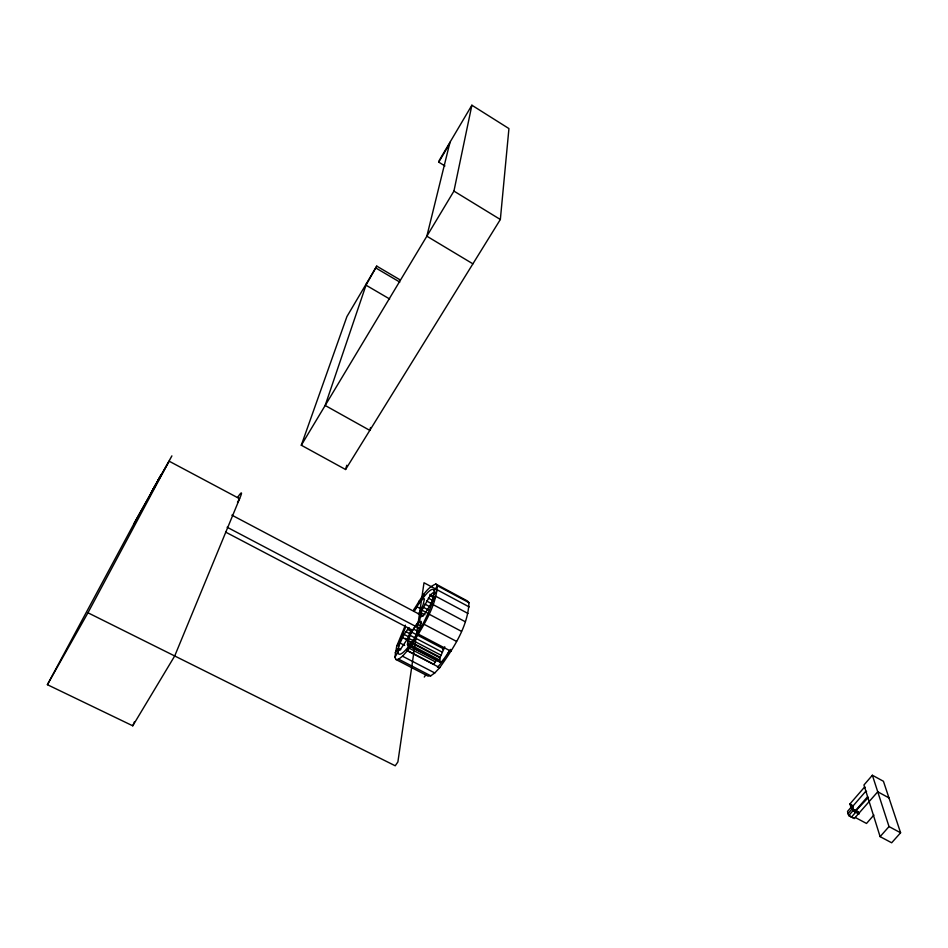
<?xml version="1.0" encoding="UTF-8"?>
<svg xmlns="http://www.w3.org/2000/svg" width="948" height="948" viewBox="0 0 948 948"><rect width="100%" height="100%" fill="white"/><g stroke="black" fill="none" stroke-linecap="round" stroke-linejoin="round"><path stroke-width="1.42" d="M405.377 625.182L396.726 646.169L394.866 657.355L396.074 659.559L398.681 659.192L402.521 656.206L407.344 650.79L408.612 646.536L407.439 644.735C408.801 635.93 413.565 627.303 419.893 621.059L421.232 621.485L421.208 622.919L419.786 627.754A13.888 2.678 -62 0 1 415.106 637.234M394.866 657.355L397.887 652.248L399.452 642.697L405.341 627.789M400.364 280.027L376.747 266.115L346.921 316.573L301.298 445.228L345.582 469.509L500.343 219.498L508.934 128.573L471.879 105.216L439.197 160.508L438.758 162.144L444.932 165.947M435.831 584.027L467.269 600.878L468.976 602.679C467.933 626.77 453.263 648.456 439.73 667.653L407.344 650.79L412.818 643.301L413.281 640.125L418.175 632.399A36.581 6.98 -61.9 0 0 433.058 600.048L434.267 590.9L437.336 585.722L435.831 584.027C425.048 588.353 420.118 600.819 413.636 609.742M413.968 611.413L418.649 603.971L419.075 601.079M411.314 629.567L410.78 633.003L419.928 619.435L421.232 610.405L418.957 613.771M443.854 659.429A13.805 2.974 -62.1 0 1 440.014 662.202L439.955 657.805L444.79 646.832M301.298 445.228L453.938 191.093L471.879 105.216M468.976 602.679L437.336 585.722C435.973 606.827 423.341 625.55 412.818 643.301M434.291 593.152A13.758 2.643 -61.7 0 0 430.06 595.711L421.979 610.192L420.58 614.896L421.007 616.911L424.74 613.877L430.072 605.428A13.758 2.643 -61.7 0 0 433.84 596.576M449.98 142.271L426.849 236.194L472.898 263.828M370.55 427.524L369.803 430.38L325.176 405.471L366.71 283.096M345.582 469.509L346.778 465.243M418.649 603.971L423.175 597.678L424.349 593.744M389.64 298.987L365.999 285.17L376.747 266.115M410.982 630.527L407.19 639.379L400.435 649.392A13.639 2.583 -62 0 1 398.006 649.807M398.587 646.228L404.073 634.402L409.026 627.552M47.4 684.693L87.951 612.775L171.896 455.87L136.95 518.177L47.4 684.693L132.756 725.812L134.486 721.76M151.443 492.64L161.077 474.675M155.555 484.784L151.099 492.972L156.776 482.603M156.005 484.31L160.461 476.133L157.925 480.565M418.471 614.328L423.021 605.12L424.408 599.148A13.509 2.548 -61.8 0 0 420.343 601.613M134.095 523.474L169.135 461.19L239.595 498.707L174.705 655.969L132.756 725.812M237.498 502.262L239.595 498.707A40.183 2.299 -61.2 0 0 237.521 497.51M438.758 162.144L449.589 143.847M407.036 650.328L433.734 664.228L436.661 660.033M450.537 649.404L440.891 663.375A36.368 7.75 -62 0 1 437.443 667.179M395.091 652.769L398.065 648.349L400.696 649.712M434.291 594.514L437.384 589.917M442.574 649.664L444.102 647.437M424.277 677.05L425.818 674.81M413.281 640.125L408.612 646.536A36.581 6.98 -61.9 0 1 397.887 652.248M396.726 646.169L399.452 642.697L404.678 645.422M433.058 600.048L435.962 596.363L468.016 613.475M423.175 597.678L427.252 592.95A36.581 6.98 -61.9 0 1 434.267 590.9M872.373 775.251L863.948 784.991L880.111 836.634L891.665 842.784L900.6 832.782L883.429 781.27L872.373 775.251L889.023 826.573L900.6 832.782M851.825 806.428L847.5 811.417L848.721 815.612L854.243 818.562L877.741 791.793L888.963 797.884M858.995 814.083L854.551 811.713L851.162 808.123L865.88 791.165A3.591 1.327 40.9 0 0 866.579 791.485M848.105 813.503L852.442 808.514M848.721 815.612L853.935 809.604L851.162 808.123L849.929 803.951L864.588 787.041A3.591 1.327 40.9 0 1 865.323 787.504M853.935 809.604L854.551 811.713L867.467 796.865M851.482 817.081L855.831 812.092M873.89 815.043L866.508 823.457L855.333 817.496M880.111 836.634L889.023 826.573M396.074 659.559L427.963 676.078L430.771 675.817L434.776 672.95L439.73 667.653M855.416 811.263L868.427 797.375M87.951 612.775L395.221 765.783L397.887 761.955L424.005 582.759L469.248 606.957M402.521 656.206L434.776 672.95M398.681 659.192L430.771 675.817M408.754 647.982L435.464 661.905M404.073 634.402L409.287 637.127M408.932 638.431L440.832 655.115M402.367 637.471L407.581 640.196M408.185 640.564L440.133 657.26M407.996 641.109L439.955 657.805M407.486 643.265L439.505 659.986M407.439 644.735L439.528 661.479M440.014 662.202L407.853 645.422A13.888 2.678 -62 0 0 411.527 642.531M413.553 629.081L418.637 631.759M225.612 532.089L412.143 630.005M451.035 651.3L418.542 634.248L418.175 632.399M407.83 628.915L411.752 630.977M407.522 629.271L411.444 631.321M411.799 632.197L443.64 648.894M405.839 631.605L409.749 633.655M410.235 635.385L442.088 652.07M424.1 624.294L456.557 641.417M418.625 622.078L421.173 623.429M417.073 623.843L420.9 625.858M227.141 527.242L420.438 628.915M420.77 608.806L416.895 606.756A13.509 2.548 -61.8 0 0 415.2 609.801M421.979 610.192L427.027 612.858M429.077 614.185L461.451 631.332M421.066 612.811L424.858 614.814M231.857 515.131L423.116 616.236M426.541 600.961L431.577 603.639M433.129 604.646L465.361 621.781M424.811 604.066L429.847 606.732M423.246 607.206L428.295 609.884M429.847 594.337L435.037 597.11M430.06 595.711L433.84 597.738M428.33 598.117L433.366 600.807M854.859 810.102L858.544 812.081M851.778 804.935L849.929 803.951A3.567 1.363 41.1 0 1 853.307 807.518M376.083 268.13L399.795 282.089M453.938 191.093L500.343 219.498M405.258 638.383L407.486 640.173M449.234 651.039A13.805 2.974 -62.1 0 1 447.468 654.191M852.773 817.543A3.555 1.375 41.2 0 1 849.669 815.754A3.555 1.375 41.2 0 1 848.045 813.017M854.551 811.713A3.579 1.375 41.2 0 1 856.008 810.777A3.579 1.375 41.2 0 1 859.409 813.42M852.939 808.561A3.567 1.363 41.1 0 1 851.162 808.123"/></g></svg>
